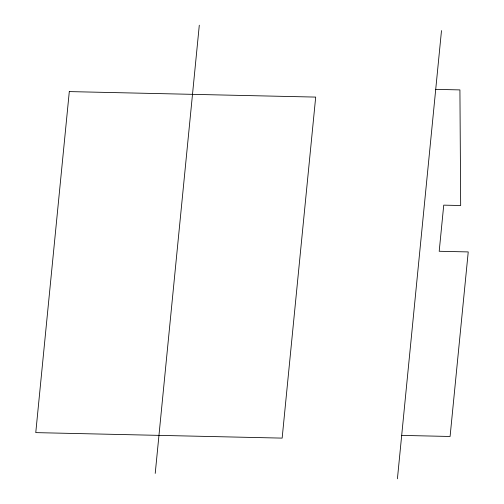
<?xml version="1.0" encoding="UTF-8"?>
<svg xmlns="http://www.w3.org/2000/svg" width="504" height="504" viewBox="0 0 504 504"><rect width="100%" height="100%" fill="white"/><g stroke="black" fill="none" stroke-linecap="round" stroke-linejoin="round"><path stroke-width="0.76" d="M155.219 473.401L199.301 25.2M397.417 478.8L441.498 30.599M435.721 89.365L459.919 89.907L460.675 205.519L443.734 205.141L439.198 251.276L468.235 251.924L450.085 436.477L401.688 435.393M69.3 91.596L35.765 432.621L282.152 438.115L315.693 97.089L69.3 91.596"/></g></svg>
